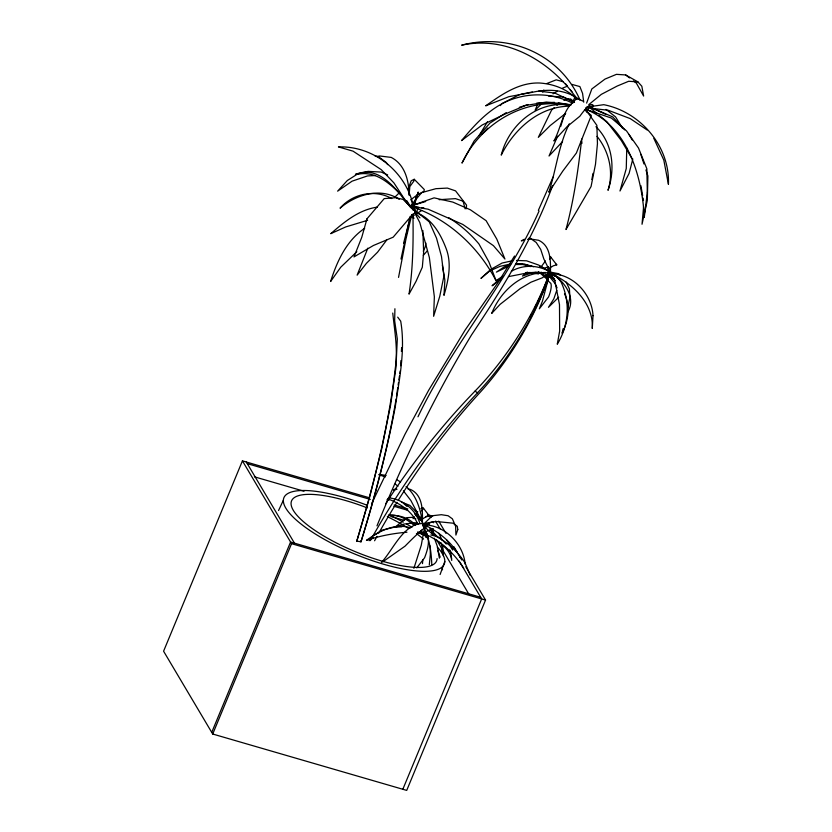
<?xml version="1.0" encoding="UTF-8"?>
<svg xmlns="http://www.w3.org/2000/svg" width="832" height="832" viewBox="0 0 832 832"><rect width="100%" height="100%" fill="white"/><g stroke="black" fill="none" stroke-linecap="round" stroke-linejoin="round"><path stroke-width="1.25" d="M394.909 308.745L394.659 320.798L397.311 338.988L395.949 367.557L390.634 404.934L381.67 449.062L369.554 497.494L356.72 541.466M626.766 147.992L626.267 168.532L619.986 191.006L629.086 173.441L632.819 158.954M593.018 173.347L591.843 179.494M400.618 365.768L400.91 360.578M401.409 351.489L401.627 347.599M574.642 95.711L574.496 98.332L572.915 101.358M466.305 208.78L466.534 205.119L463.726 201.417L455.541 198.63L439.171 199.701M409.115 195.239L409.812 186.586L413.785 181.23L414.242 179.275L424.31 189.54L423.852 191.495L417.633 194.563L410.623 199.888M643.594 206.762L642.023 224.266L647.338 200.304L647.899 175.937L645.934 169.957M581.703 139.069C578.292 169.458 573.893 199.93 565.978 229.507L591.063 186.534L595.494 164.289L597.449 143.645L596.877 125.382L585.655 109.533M422.479 563.638L422.854 559.842M429.312 564.73L430.321 554.611L430.186 545.948M548.111 266.718L547.862 269.006L553.415 265.772L556.764 264.857L550.389 256.641M396.094 399.038C388.055 447.418 375.253 494.894 360.994 541.788L356.824 541.102L357.022 540.322M396.469 396.49L397.779 387.546M398.154 384.987L398.528 382.439M398.902 379.881L399.464 376.054M399.838 373.495L400.213 370.937M425.911 243.09L425.256 246.875L423.28 251.222M398.538 277.399L406.068 238.514L411.746 214.791M405.766 236.933L410.249 216.299M563.056 328.796L562.12 333.32C568.214 321.058 570.69 306.582 564.502 293.852M401.003 259.022L404.706 241.842M441.657 552.562L442.302 545.085M567.653 307.726L569.899 297.721L569.431 289.037L566.249 282.1M403.572 243.35L408.907 222.373M412.994 210.059L418.194 192.046L413.098 206.95M416.593 212.701L417.872 207.875M409.23 221.135L409.906 218.806M356.949 540.571C373.838 484.11 388.596 426.733 395.314 368.077C398.06 349.492 394.67 331.417 392.756 313.05M412.942 208.302L416.603 196.186L412.266 209.03M560.726 126.402L563.722 116.574L565.656 113.526M411.85 214.864L411.122 217.162L414.294 215.166M432.962 529.755L431.787 533.312L433.472 531.96M556.754 290.358L553.821 298.865L548.465 307.32L558.678 297.242M440.107 574.506L444.808 561.517M586.612 103.106L591.822 88.962L605.01 79.082L616.439 74.35L625.654 74.942L637.894 81.869L641.826 86.226L643.625 96.044L636.376 83.138L633.454 80.902M408.023 189.166L411.174 180.804L414.242 179.275M552.583 185.744C532.823 239.158 503.017 287.799 471.526 334.932C434.689 395.751 403.801 460.034 376.99 525.845M569.296 123.812C558.563 145.402 556.213 169.489 548.87 192.223L562.765 171.122L576.368 153.046L591.313 115.44L584.47 109.814M567.757 312.104C576.909 296.598 562.91 279.625 549.744 272.002L558.896 273.738L560.602 275.538M413.889 568.329L421.283 545.178L423.166 534.789L421.98 532.813L426.192 532.324M369.314 497.754L242.424 460.876L163.582 651.206L212.711 734.022L406.713 790.4L485.555 600.059L465.764 566.717M211.734 732.368L290.576 542.027L480.688 597.282M212.711 734.022L291.554 543.681L242.424 460.876M402.834 789.277L481.666 598.936L459.243 561.142M537.503 104.562L535.142 110.24L540.592 104.697M367.817 248.154L357.126 275.153L366.434 263.318L377.551 252.21L386.776 239.938M553.145 176.904L538.356 210.34M557.596 136.178L549.026 156.01L562.567 141.544M371.498 503.974L404.986 434.283L428.636 390.291L465.046 330.179L497.962 282.61L514.519 256.017M278.543 510.546L283.358 500.282M542.776 92.175L543.806 90.002M539.084 210.974C506.698 284.17 452.317 344.573 417.976 416.801M586.737 111.966L588.318 108.95M479.149 135.564L487.521 121.68M545.428 260.998L541.258 266.698M416.198 515.039L417.414 513.074M381.503 562.359C394.462 548.434 405.527 517.962 429.208 524.399M416.78 567.861L424.58 557.773A68.234 17.066 -53.9 0 0 427.835 538.2L421.98 532.813L427.014 534.04M549.567 258.991L550.94 257.254M421.481 510.952L423.54 508.342L422.989 507.728L420.909 508.674M500.313 105.602L501.956 103.605L519.636 94.526M406.796 200.699L410.218 206.18L421.699 192.608L435.937 188.677L447.366 188.094L455.562 190.871L462.894 200.429L465.119 208.842M413.088 518.7L414.648 516.87M423.311 255.362L427.294 250.827M356.845 251.69L340.766 267.197L330.595 281.507C337.095 261.165 346.445 240.625 364.686 228.28M481.728 134.43L487.76 128.128M394.826 197.184L398.341 193.731M369.387 539.49L371.134 537.784M490.734 269.422L480.938 278.398L489.809 270.899L500.022 266.354L510.765 263.962M554.289 107.671L551.606 110.053L538.314 137.363L550.295 125.486L565.49 113.526M556.962 105.29L558.75 103.709M588.744 104.655L601.338 94.349L617.25 86.018L628.68 81.276L637.894 81.869M527.28 272.137L522.465 276.047L531.326 272.99L535.829 272.418M382.647 561.922L405.018 546.177A85.301 5.283 -48.7 0 1 424.237 528.268L422.354 523.089L426.275 525.97M500.261 279.729L492.076 285.782L502.902 276.182M369.117 540.706L373.214 537.68M527.571 239.491L530.078 238.94L538.585 240.25C550.805 245.877 550.628 260.551 550.472 272.043L542.246 277.826L531.014 282.173L520.25 288.548L500.105 304.356L491.702 313.414C500.51 291.231 520.822 272.615 545.636 272.511M373.87 535.444L381.794 530.234L394.181 527.228M502.923 276.172L496.61 280.259L501.342 278.73M506.241 112.632L489.923 123.115L474.074 141.045L461.989 163.093C480.761 123.084 526.084 96.283 570.305 105.487M417.456 213.179L421.678 210.517M553.03 93.818L557.294 91.27M563.919 100.412L566.051 99.154L570.606 98.946L574.527 102.232M414.742 513.989L420.462 520.094L426.015 516.859L429.374 515.944L423.54 508.342M491.774 268.84L502.102 263.037L512.845 260.634M511.326 271.305C527.717 261.726 549.661 266.458 560.945 281.798C570.658 301.891 568.838 325.312 557.274 344.23L559.655 331.105L559.489 304.626L554.975 281.372L543.868 259.033L540.717 249.413L536.203 242.466L530.473 238.462L528.476 238.306M524.41 239.231L521.31 240.854L523.817 240.313M396.354 488.436L393.266 490.069L397.02 489.247M425.693 516.745L428.823 515.33L429.374 515.944M543.982 268.32L548.486 266.77M546.884 83.502L556.213 79.841L562.994 81.682M562.63 88.078L567.289 86.247M367.63 220.293L345.717 226.938L330.751 233.678C344.365 221.905 358.914 209.737 377.343 207.116M448.76 217.703A102.357 82.191 47.3 0 1 478.941 243.953L488.873 261.872L496.122 280.894C478.462 246.49 447.283 218.026 410.218 206.18L434.096 197.86L452.837 202.103L470.413 209.81L486.117 220.678L496.818 239.148L504.941 259.054L493.418 245.648L462.769 224.422L428.147 209.217L410.218 206.18L425.672 201.521M510.078 264.836L504.306 266.833L496.392 272.126L508.321 266.417M519.314 107.338L527.904 104.551M377.177 156.634L379.486 155.958L391.217 157.404C404.986 164.57 408.741 180.305 409.178 194.646M585.51 108.035L593.476 105.903A133.38 14.238 -65.7 0 0 579.852 116.251L567.195 126.547L553.925 140.951C561.735 126.89 562.671 107.796 577.346 98.53L582.899 101.13M418.798 518.419L421.096 517.858M433.42 528.746L423.27 532.657L426.213 525.023L430.55 522.517L433.025 521.758L433.545 522.756M398.31 500.178A375.274 181.594 -57.9 0 1 479.086 393.505A172.526 83.481 -57.9 0 0 550.472 272.043L545.251 273.156L537.108 272.168L527.966 272.813L508.477 276.619M418.226 532.542L420.306 532.095M520.905 94.266L532.366 91.978M586.612 107.078L603.762 104.686C640.453 111.769 670.124 146.463 668.418 184.319L663.801 160.077L653.848 138.362M411.809 523.089L403.936 524.077L395.065 527.134L407.046 517.67L412.339 517.338L415.886 518.877M548.049 272.282L550.472 272.043A172.526 83.481 -57.9 0 1 477.589 392.746A375.274 181.594 -57.9 0 0 370.344 540.613M406.942 532.22C393.234 533.333 379.517 535.974 366.454 540.311C378.924 531.294 394.846 522.714 410.53 527.862M412.859 523.026L417.092 522.756M525.803 272.636L528.351 272.49M396.729 527.082L401.825 526.802M375.159 175.542L367.463 175.937L352.082 181.168L337.626 191.152L347.318 180.523L356.762 174.502C374.379 170.082 388.554 182.406 400.182 193.846M536.671 103.126L554.507 102.336M568.994 106.205C538.907 106.6 513.978 129.334 501.238 155.116C508.737 125.258 537.098 100.464 568.89 105.05M515.84 264.025L521.581 264.014L530.39 266.614M515.788 264.514L524.982 264.503L531.586 266.458M388.44 515.112C397.946 514.238 406.879 519.043 413.826 525.158M388.398 515.601C398.206 514.54 408.72 517.473 415.355 525.054M386.838 499.897L389.147 499.928M427.222 534.071L423.654 534.019L428.074 535.902M516.537 260.458L526.531 260.801L538.647 265.044L550.472 272.043L548.028 271.242M515.705 263.827L524.451 264.129L533.603 266.677M548.621 96.086L563.42 97.022L573.258 101.733M388.44 497.806C402.542 499.2 415.199 509.236 419.702 522.694M538.699 91.104L554.746 93.038L574.205 102.201M586.716 107.734L608.41 110.323L630.23 118.602L647.14 129.979M410.218 206.18L418.922 207.272M421.408 207.584L423.894 207.906M408.106 489.081L410.54 489.455C422.76 495.092 422.583 509.756 422.427 521.258L420.222 516.922M571.293 104.738L546.364 102.045L525.564 105.508L504.816 114.13L482.144 125.008L461.552 140.608C476.632 122.408 493.48 104.042 517.14 97.739C535.673 92.466 555.62 94.546 572.78 103.262M529.63 272.418L538.533 273.957M558.262 102.731L570.658 105.009M380.13 474.396L386.152 475.54M544.45 275.09L549.099 275.995M417.404 533.042L422.053 533.946L417.664 531.908M360.672 541.102L360.963 541.892C374.785 497.65 386.433 452.743 395.21 407.222C399.36 378.82 405.59 349.866 400.702 321.152L397.686 317.138M374.889 155.823L378.321 156.551L386.329 162.531L387.702 164.622M430.778 534.955L435.812 536.182A68.234 58.344 53.4 0 1 465.015 562.848L470.278 575.432M387.577 498.815C400.088 503.298 412.318 511.503 417.81 524.077M571.958 84.417L579.873 86.57L582.577 93.423L583.731 102.19M394.17 504.972L407.836 508.945M415.293 511.118L417.778 511.836M427.721 514.727L432.692 516.173M247.281 463.663L370.302 499.408M393.91 506.272L407.576 510.245M427.461 516.027L431.184 517.109M254.363 476.798L304.023 491.234M390.936 516.495L404.591 520.468M414.523 523.349L418.246 524.43M423.218 525.876L426.941 526.958M291.554 543.681L485.555 600.059M378.654 474.646L385.351 476.975M401.409 502.091L409.843 505.378L415.688 511.264L420.462 520.094M410.821 216.819L414.107 218.161M396.5 479.523L400.608 481.988M539.729 266.25L543.286 267.79M591.594 107.692L612.716 116.906L624.676 129.834M385.663 503.734A375.274 180.294 -56.6 0 1 474.978 391.165A172.526 82.888 -56.6 0 0 550.004 271.846L550.472 272.043M387.67 174.897L381.222 172.068L368.118 171.361L355.41 174.408C380.349 164.33 397.488 191.318 410.821 207.792M592.55 108.233L605.987 114.462M391.778 198.578C374.93 188.947 352.602 193.565 340.059 208.198C355.763 194.626 380.734 186.898 399.214 199.378M415.054 212.066C430.997 217.703 439.795 232.398 445.671 247.364C452.14 262.954 448.531 279.781 443.997 295.35L444.87 280.228L442.354 265.086M433.16 534.144L441.199 538.907L446.274 544.045M474.978 391.165L477.589 392.746M554.538 278.772L549.307 275.278L553.519 274.789L554.934 276.515M428.262 537.004L421.98 532.813C439.317 539.562 453.866 552.635 463.736 568.287M435.646 539.739C442.905 544.648 450.778 551.138 451.734 560.435M555.454 280.571L548.59 275.538L554.913 283.327L557.086 287.882M425.714 536.65L428.657 538.814M430.196 528.84L437.611 537.098M625.654 74.942L629.554 77.927M606.008 109.398L615.586 116.906L622.617 128.419M413.514 209.425L429.25 221.832L436.53 238.191L441.49 256.495L443.934 276.016L439.754 296.338L433.628 316.295L434.356 296.785L429.354 257.494L419.827 222.612L414.773 212.94M590.044 107.786L596.929 113.485M598.894 115.118L606.767 121.628L621.296 140.514L631.862 158.236M406.089 486.585C416.749 495.612 420.514 509.652 422.614 522.933L410.904 500.562L403.416 490.849M395.2 483.954L397.935 486.252M538.481 271.742L547.622 279.49L548.662 275.35L548.038 273.208M403.374 503.266L407.014 506.438M595.941 126.693C612.778 143.146 615.545 168.719 608.015 190.289C613.985 171.87 609.024 151.247 597.012 136.365M422.666 525.075L433.139 534.82M576.898 99.528C567.59 89.066 553.592 84.022 539.854 83.023C519.147 82.181 501.842 94.422 485.701 105.83L508.872 96.678L532.095 92.362A139.578 79.331 -55.5 0 1 579.8 99.819M414.856 212.378L419.952 217.859M556.223 264.243L556.764 264.857M541.133 272.116L547.622 279.49L546.104 274.716M570.336 89.866L571.969 91.759M576.68 98.509C551.418 61.849 507.135 35.225 461.646 45.178C509.142 32.562 559.884 54.111 579.914 99.778M412.183 208.624L404.3 198.848L393.942 182.915L381.222 169.634L353.059 151.164L338.437 146.91C373.09 145.756 404.674 170.654 412.901 204.079M565.687 83.959L567.237 85.925M413.067 208.562L415.116 211.609M628.95 134.441L632.247 139.984M438.724 521.134L445.973 533.364M453.887 546.707L457.184 552.261M459.826 556.712L461.802 560.04M435.5 521.123L440.118 528.902M446.711 540.02L452.65 550.025M430.082 528.788L434.002 535.413M436.623 539.822L468.728 593.923M246.303 461.999L294.455 543.15M460.169 557.617C452.681 542.901 439.067 531.898 424.372 524.846C444.974 525.325 463.466 543.941 465.171 564.242M424.663 534.758L425.88 536.973M449.675 549.89L450.694 551.886L451.641 558.979M421.023 530.483L422.074 532.636L421.481 530.15M423.228 526.24C429.458 537.94 431.309 551.668 431.808 564.772M438.849 533.187L442.042 540.124M440.762 542.506L442.884 547.134L443.352 555.818M412.162 206.606L413.546 210.246M434.356 538.148L437.195 545.896L439.369 558.199M411.736 201.219L412.558 203.528M414.211 208.135L415.438 211.598M437.923 550.618L440.19 557.201M413.712 206.44L415.73 212.326M640.827 154.378L643.968 163.966M640.9 185.713L642.637 195.593M643.074 198.068L643.5 200.533M581.62 140.816L581.994 143.302M442.218 567.445L442.52 569.764M422.843 230.516L423.644 252.127L422.323 267.207L416.031 281.382L409.011 294.154C413.13 267.727 413.4 240.646 412.942 213.949M374.577 540.769A375.274 181.594 -57.9 0 1 377.01 536.328M378.862 533A375.274 181.594 -57.9 0 1 396.958 502.341M550.004 271.846A172.526 82.888 -56.6 0 1 542.318 291.72M541.809 292.895A172.526 82.888 -56.6 0 1 537.534 302.328M536.973 303.503A172.526 82.888 -56.6 0 1 534.914 307.736M531.138 315.141A172.526 82.888 -56.6 0 1 530.015 317.242M437.414 547.165A86.767 24.939 22.5 0 1 385.882 564.876A86.767 24.939 22.5 0 1 283.889 503.942A86.767 24.939 22.5 0 1 367.515 505.409M389.584 515.029A86.767 24.939 22.5 0 1 403.26 522.153M406.526 524.004A86.767 24.939 22.5 0 1 411.986 527.28M420.087 532.584A86.767 24.939 22.5 0 1 424.154 535.506M437.091 558.584A78.478 22.547 22.5 0 1 362.284 554.455A78.478 22.547 22.5 0 1 291.106 502.705A78.478 22.547 22.5 0 1 367.453 507.957M387.348 516.641A78.478 22.547 22.5 0 1 408.231 528.143M416.416 533.603A78.478 22.547 22.5 0 1 423.55 539.126M593.008 315.713L592.28 328.484C593.882 303.503 572.562 283.764 551.772 273.759C573.414 274.269 592.03 294.424 593.008 315.713M647.327 192.161L644.259 217.443C642.346 176.862 627.578 126.235 586.373 109.564L611.302 118.03L626.506 130.894L638.508 148.034L646.849 168.792L647.327 192.161M547.071 283.65L542.464 301.111L539.334 308.807L548.59 296.91A47.081 11.773 -53.9 0 0 550.836 283.4L546.79 279.687L547.612 281.05L547.071 283.65M366.974 218.826L361.764 237.307L354.006 256.911L373.422 245.492L393.162 237.193L410.405 216.996L415.927 211.973L403.073 199.41L395.564 197.694L384.207 198.619L366.974 218.826M457.798 529.599L455.905 535.07L455.624 526.292L452.39 518.835L448.115 515.746L441.366 514.696L432.39 515.726L424.528 523.318L436.186 521.498L452.993 523.182L457.267 526.261L457.798 529.599"/></g></svg>
